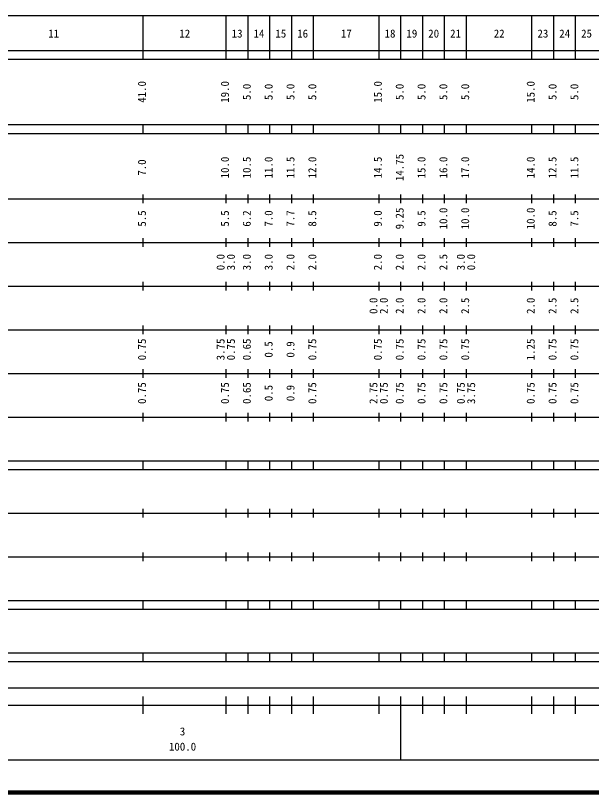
# Model space of a CAD drawing. Units: millimetres on the paper, enlarged 1000 times. Extents: x 40000 to 680000, y 20000 to 380000.
# Drawn here: x 279770 to 411622, y 20000 to 198000 of the extents above; entities that cross this region are included whole.
import ezdxf
from ezdxf.enums import TextEntityAlignment as Align

# ---------------------------------------------------------------- set-up
doc = ezdxf.new("R2010")
doc.units = ezdxf.units.MM
doc.header["$LTSCALE"] = 1000
doc.layers.add('M-TTL', color=2, linetype='Continuous', lineweight=140)
doc.layers.add('M-TTL-BAND', color=7, linetype='Continuous', lineweight=25)
doc.styles.add('ＭＳ ゴシック', font='')
doc.styles.get('ＭＳ ゴシック').set_extended_font_data('MS Gothic')

msp = doc.modelspace()

# ---------------------------------------------------------------- linework, layer by layer
at = {"layer": 'M-TTL'}
msp.add_line((40000, 20000), (680000, 20000), dxfattribs=at)
at = {"layer": 'M-TTL-BAND'}
for p, q in [((68000, 198000), (579000, 198000)), ((309000, 188000), (309000, 198000)), ((328000, 188000), (328000, 198000)), ((333000, 188000), (333000, 198000)), ((338000, 188000), (338000, 198000)), ((343000, 188000), (343000, 198000)), ((348000, 188000), (348000, 198000)), ((363000, 188000), (363000, 198000)), ((368000, 188000), (368000, 198000)), ((373000, 188000), (373000, 198000)), ((378000, 188000), (378000, 198000)), ((383000, 188000), (383000, 198000)), ((398000, 188000), (398000, 198000)), ((403000, 188000), (403000, 198000)), ((408000, 188000), (408000, 198000)), ((40000, 190000), (579000, 190000)), ((40000, 188000), (579000, 188000)), ((40000, 173000), (579000, 173000)), ((309000, 171000), (309000, 173000)), ((328000, 171000), (328000, 173000)), ((333000, 171000), (333000, 173000)), ((338000, 171000), (338000, 173000)), ((343000, 171000), (343000, 173000)), ((348000, 171000), (348000, 173000)), ((363000, 171000), (363000, 173000)), ((368000, 171000), (368000, 173000)), ((373000, 171000), (373000, 173000)), ((378000, 171000), (378000, 173000)), ((383000, 171000), (383000, 173000)), ((398000, 171000), (398000, 173000)), ((403000, 171000), (403000, 173000)), ((408000, 171000), (408000, 173000)), ((40000, 171000), (579000, 171000)), ((309000, 155000), (309000, 157000)), ((328000, 155000), (328000, 157000)), ((333000, 155000), (333000, 157000)), ((338000, 155000), (338000, 157000)), ((343000, 155000), (343000, 157000)), ((348000, 155000), (348000, 157000)), ((363000, 155000), (363000, 157000)), ((368000, 155000), (368000, 157000)), ((373000, 155000), (373000, 157000)), ((378000, 155000), (378000, 157000)), ((383000, 155000), (383000, 157000)), ((398000, 155000), (398000, 157000)), ((403000, 155000), (403000, 157000)), ((408000, 155000), (408000, 157000)), ((40000, 156000), (579000, 156000)), ((46000, 146000), (579000, 146000)), ((309000, 145000), (309000, 147000)), ((328000, 145000), (328000, 147000)), ((333000, 145000), (333000, 147000)), ((338000, 145000), (338000, 147000)), ((343000, 145000), (343000, 147000)), ((348000, 145000), (348000, 147000)), ((363000, 145000), (363000, 147000)), ((368000, 145000), (368000, 147000)), ((373000, 145000), (373000, 147000)), ((378000, 145000), (378000, 147000)), ((383000, 145000), (383000, 147000)), ((398000, 145000), (398000, 147000)), ((403000, 145000), (403000, 147000)), ((408000, 145000), (408000, 147000)), ((52000, 136000), (579000, 136000)), ((309000, 135000), (309000, 137000)), ((328000, 135000), (328000, 137000)), ((333000, 135000), (333000, 137000)), ((338000, 135000), (338000, 137000)), ((343000, 135000), (343000, 137000)), ((348000, 135000), (348000, 137000)), ((363000, 135000), (363000, 137000)), ((368000, 135000), (368000, 137000)), ((373000, 135000), (373000, 137000)), ((378000, 135000), (378000, 137000)), ((383000, 135000), (383000, 137000)), ((398000, 135000), (398000, 137000)), ((403000, 135000), (403000, 137000)), ((408000, 135000), (408000, 137000)), ((309000, 125000), (309000, 127000)), ((328000, 125000), (328000, 127000)), ((333000, 125000), (333000, 127000)), ((338000, 125000), (338000, 127000)), ((343000, 125000), (343000, 127000)), ((348000, 125000), (348000, 127000)), ((363000, 125000), (363000, 127000)), ((368000, 125000), (368000, 127000)), ((373000, 125000), (373000, 127000)), ((378000, 125000), (378000, 127000)), ((383000, 125000), (383000, 127000)), ((398000, 125000), (398000, 127000)), ((403000, 125000), (403000, 127000)), ((408000, 125000), (408000, 127000)), ((46000, 126000), (579000, 126000)), ((52000, 116000), (579000, 116000)), ((309000, 115000), (309000, 117000)), ((328000, 115000), (328000, 117000)), ((333000, 115000), (333000, 117000)), ((338000, 115000), (338000, 117000)), ((343000, 115000), (343000, 117000)), ((348000, 115000), (348000, 117000)), ((363000, 115000), (363000, 117000)), ((368000, 115000), (368000, 117000)), ((373000, 115000), (373000, 117000)), ((378000, 115000), (378000, 117000)), ((383000, 115000), (383000, 117000)), ((398000, 115000), (398000, 117000)), ((403000, 115000), (403000, 117000)), ((408000, 115000), (408000, 117000)), ((309000, 105000), (309000, 107000)), ((328000, 105000), (328000, 107000)), ((333000, 105000), (333000, 107000)), ((338000, 105000), (338000, 107000)), ((343000, 105000), (343000, 107000)), ((348000, 105000), (348000, 107000)), ((363000, 105000), (363000, 107000)), ((368000, 105000), (368000, 107000)), ((373000, 105000), (373000, 107000)), ((378000, 105000), (378000, 107000)), ((383000, 105000), (383000, 107000)), ((398000, 105000), (398000, 107000)), ((403000, 105000), (403000, 107000)), ((408000, 105000), (408000, 107000)), ((46000, 106000), (579000, 106000)), ((40000, 96000), (579000, 96000)), ((309000, 94000), (309000, 96000)), ((328000, 94000), (328000, 96000)), ((333000, 94000), (333000, 96000)), ((338000, 94000), (338000, 96000)), ((343000, 94000), (343000, 96000)), ((348000, 94000), (348000, 96000)), ((363000, 94000), (363000, 96000)), ((368000, 94000), (368000, 96000)), ((373000, 94000), (373000, 96000)), ((378000, 94000), (378000, 96000)), ((383000, 94000), (383000, 96000)), ((398000, 94000), (398000, 96000)), ((403000, 94000), (403000, 96000)), ((408000, 94000), (408000, 96000)), ((40000, 94000), (579000, 94000)), ((49000, 84000), (579000, 84000)), ((309000, 83000), (309000, 85000)), ((328000, 83000), (328000, 85000)), ((333000, 83000), (333000, 85000)), ((338000, 83000), (338000, 85000)), ((343000, 83000), (343000, 85000)), ((348000, 83000), (348000, 85000)), ((363000, 83000), (363000, 85000)), ((368000, 83000), (368000, 85000)), ((373000, 83000), (373000, 85000)), ((378000, 83000), (378000, 85000)), ((383000, 83000), (383000, 85000)), ((398000, 83000), (398000, 85000)), ((403000, 83000), (403000, 85000)), ((408000, 83000), (408000, 85000)), ((309000, 73000), (309000, 75000)), ((328000, 73000), (328000, 75000)), ((333000, 73000), (333000, 75000)), ((338000, 73000), (338000, 75000)), ((343000, 73000), (343000, 75000)), ((348000, 73000), (348000, 75000)), ((363000, 73000), (363000, 75000)), ((368000, 73000), (368000, 75000)), ((373000, 73000), (373000, 75000)), ((378000, 73000), (378000, 75000)), ((383000, 73000), (383000, 75000)), ((398000, 73000), (398000, 75000)), ((403000, 73000), (403000, 75000)), ((408000, 73000), (408000, 75000)), ((40000, 74000), (579000, 74000)), ((40000, 64000), (579000, 64000)), ((309000, 62000), (309000, 64000)), ((328000, 62000), (328000, 64000)), ((333000, 62000), (333000, 64000)), ((338000, 62000), (338000, 64000)), ((343000, 62000), (343000, 64000)), ((348000, 62000), (348000, 64000)), ((363000, 62000), (363000, 64000)), ((368000, 62000), (368000, 64000)), ((373000, 62000), (373000, 64000)), ((378000, 62000), (378000, 64000)), ((383000, 62000), (383000, 64000)), ((398000, 62000), (398000, 64000)), ((403000, 62000), (403000, 64000)), ((408000, 62000), (408000, 64000)), ((40000, 62000), (579000, 62000)), ((40000, 52000), (579000, 52000)), ((309000, 50000), (309000, 52000)), ((328000, 50000), (328000, 52000)), ((333000, 50000), (333000, 52000)), ((338000, 50000), (338000, 52000)), ((343000, 50000), (343000, 52000)), ((348000, 50000), (348000, 52000)), ((363000, 50000), (363000, 52000)), ((368000, 50000), (368000, 52000)), ((373000, 50000), (373000, 52000)), ((378000, 50000), (378000, 52000)), ((383000, 50000), (383000, 52000)), ((398000, 50000), (398000, 52000)), ((403000, 50000), (403000, 52000)), ((408000, 50000), (408000, 52000)), ((40000, 50000), (579000, 50000)), ((71000, 44000), (565000, 44000)), ((309000, 38000), (309000, 42000)), ((328000, 38000), (328000, 42000)), ((333000, 38000), (333000, 42000)), ((338000, 38000), (338000, 42000)), ((343000, 38000), (343000, 42000)), ((348000, 38000), (348000, 42000)), ((363000, 38000), (363000, 42000)), ((368000, 27500), (368000, 42000)), ((373000, 38000), (373000, 42000)), ((378000, 38000), (378000, 42000)), ((383000, 38000), (383000, 42000)), ((398000, 38000), (398000, 42000)), ((403000, 38000), (403000, 42000)), ((408000, 38000), (408000, 42000)), ((40000, 40000), (579000, 40000)), ((68000, 27500), (579000, 27500))]:
    msp.add_line(p, q, dxfattribs=at)

# ---------------------------------------------------------------- texts
at = {"layer": 'M-TTL-BAND', "style": 'ＭＳ ゴシック'}
for s, p in [('11', (288500, 192405)), ('12', (318500, 192405)), ('13', (330500, 192405)), ('14', (335500, 192405)), ('15', (340500, 192405)), ('16', (345500, 192405)), ('17', (355500, 192405)), ('18', (365500, 192405)), ('19', (370500, 192405)), ('20', (375500, 192405)), ('21', (380500, 192405)), ('22', (390500, 192405)), ('23', (400500, 192405)), ('24', (405500, 192405)), ('25', (410500, 192405)), ('3', (318000, 32523)), ('100.0', (318000, 29033))]:
    msp.add_text(s, height=1833, dxfattribs=at).set_placement(p, align=Align.BOTTOM_CENTER)
for s, p in [('41.0', (310170, 180500)), ('19.0', (329170, 180500)), ('5.0', (334170, 180500)), ('5.0', (339170, 180500)), ('5.0', (344170, 180500)), ('5.0', (349170, 180500)), ('15.0', (364170, 180500)), ('5.0', (369170, 180500)), ('5.0', (374170, 180500)), ('5.0', (379170, 180500)), ('5.0', (384170, 180500)), ('15.0', (399170, 180500)), ('5.0', (404170, 180500)), ('5.0', (409170, 180500)), ('14.75', (369170, 163174)), ('7.0', (310170, 163174)), ('10.0', (329170, 163174)), ('10.5', (334170, 163174)), ('11.0', (339170, 163174)), ('11.5', (344170, 163174)), ('12.0', (349170, 163174)), ('14.5', (364170, 163174)), ('15.0', (374170, 163174)), ('16.0', (379170, 163174)), ('17.0', (384170, 163174)), ('14.0', (399170, 163174)), ('12.5', (404170, 163174)), ('11.5', (409170, 163174)), ('5.5', (310170, 151500)), ('5.5', (329170, 151500)), ('6.2', (334170, 151500)), ('7.0', (339170, 151500)), ('7.7', (344170, 151500)), ('8.5', (349170, 151500)), ('9.0', (364170, 151500)), ('9.25', (369170, 151500)), ('9.5', (374170, 151500)), ('10.0', (379170, 151500)), ('10.0', (384170, 151500)), ('10.0', (399170, 151500)), ('8.5', (404170, 151500)), ('7.5', (409170, 151500)), ('0.0', (328170, 141500)), ('3.0', (330540, 141500)), ('3.0', (334170, 141500)), ('3.0', (339170, 141500)), ('2.0', (344170, 141500)), ('2.0', (349170, 141500)), ('2.0', (364170, 141500)), ('2.0', (369170, 141500)), ('2.0', (374170, 141500)), ('2.5', (379170, 141500)), ('3.0', (383170, 141500)), ('0.0', (385540, 141500)), ('0.0', (363170, 131500)), ('2.0', (365540, 131500)), ('2.0', (369170, 131500)), ('2.0', (374170, 131500)), ('2.0', (379170, 131500)), ('2.5', (384170, 131500)), ('2.0', (399170, 131500)), ('2.5', (404170, 131500)), ('2.5', (409170, 131500)), ('0.75', (310170, 121500)), ('3.75', (328170, 121500)), ('0.75', (330540, 121500)), ('0.65', (334170, 121500)), ('0.5', (339170, 121500)), ('0.9', (344170, 121500)), ('0.75', (349170, 121500)), ('0.75', (364170, 121500)), ('0.75', (369170, 121500)), ('0.75', (374170, 121500)), ('0.75', (379170, 121500)), ('0.75', (384170, 121500)), ('1.25', (399170, 121500)), ('0.75', (404170, 121500)), ('0.75', (409170, 121500)), ('0.75', (310170, 111500)), ('0.75', (329170, 111500)), ('0.65', (334170, 111500)), ('0.5', (339170, 111500)), ('0.9', (344170, 111500)), ('0.75', (349170, 111500)), ('2.75', (363170, 111500)), ('0.75', (365540, 111500)), ('0.75', (369170, 111500)), ('0.75', (374170, 111500)), ('0.75', (379170, 111500)), ('0.75', (383170, 111500)), ('3.75', (385540, 111500)), ('0.75', (399170, 111500)), ('0.75', (404170, 111500)), ('0.75', (409170, 111500))]:
    msp.add_text(s, height=1833, rotation=90, dxfattribs=at).set_placement(p, align=Align.BOTTOM_CENTER)

doc.saveas('drawing.dxf')
